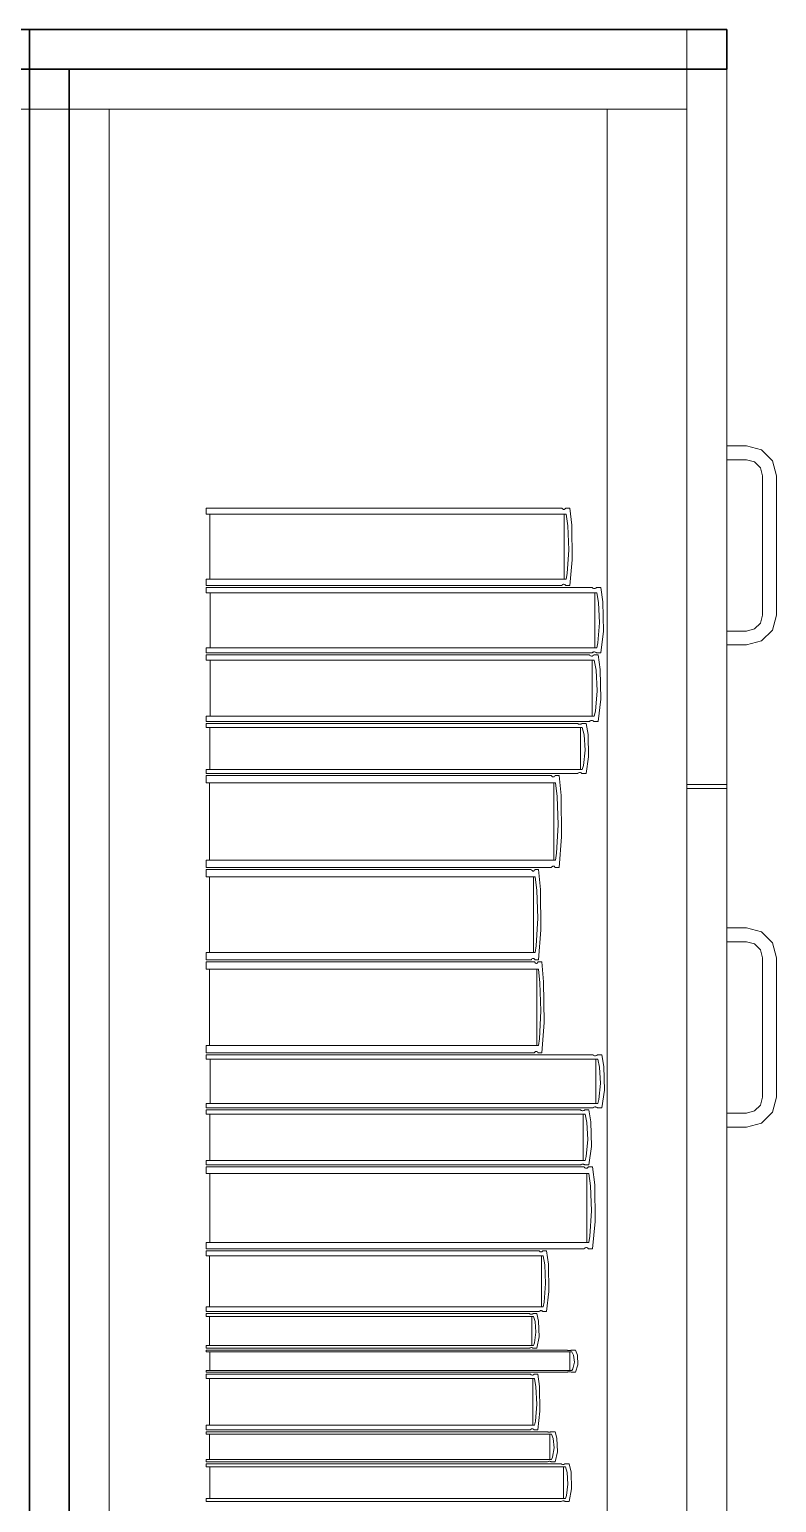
# Model space of a CAD drawing. Header units: inches. Extents: x -19 to 5698, y -728 to 92.
# Drawn here: x 289.07 to 289.445, y 15.068 to 15.807 of the extents above; entities that cross this region are included whole.
import ezdxf

# ---------------------------------------------------------------- set-up
doc = ezdxf.new("R2010")
doc.units = ezdxf.units.IN
doc.header["$MEASUREMENT"] = 0
doc.set_wipeout_variables(frame=1)
doc.linetypes.add('Wipeout_Contour', pattern=[1, 0, -1])
doc.layers.add('Interior - Mobiliario', color=7, linetype='Continuous')

msp = doc.modelspace()

# ---------------------------------------------------------------- linework, layer by layer
at = {"layer": 'Interior - Mobiliario', "color": 175, "linetype": 'Continuous', "lineweight": 30}
for p, q in [((288.72002, 15.80729), (289.07002, 15.80729)), ((289.07002, 15.78729), (289.07002, 15.80729)), ((288.72002, 15.78729), (289.07002, 15.78729)), ((289.05002, 15.78729), (289.07002, 15.78729)), ((289.07002, 14.32729), (289.07002, 15.78729))]:
    msp.add_line(p, q, dxfattribs=at)
at = {"layer": 'Interior - Mobiliario', "color": 175, "linetype": 'Continuous', "lineweight": 13}
for p, q in [((289.07002, 15.80729), (288.72002, 15.80729)), ((288.72002, 15.80729), (289.07002, 15.80729)), ((289.07002, 15.80729), (288.74002, 15.80729)), ((289.07002, 15.78729), (289.07002, 15.80729)), ((289.07002, 15.76729), (289.07002, 15.80729)), ((289.07002, 15.80729), (289.07002, 14.30729)), ((288.72002, 15.78729), (289.07002, 15.78729)), ((289.07002, 15.78729), (288.72002, 15.78729)), ((289.07002, 15.78729), (289.05002, 15.78729)), ((289.07002, 14.32729), (289.07002, 15.78729)), ((289.07002, 14.32729), (289.07002, 15.78729)), ((289.09002, 15.78729), (289.40002, 15.78729)), ((289.09002, 14.32729), (289.09002, 15.78729)), ((289.40002, 15.78729), (289.40002, 14.32729)), ((289.07002, 15.76729), (289.03002, 15.76729)), ((289.07002, 14.34729), (289.07002, 15.76729)), ((289.11002, 15.76729), (289.36002, 15.76729)), ((289.11002, 15.76729), (289.11002, 14.34729)), ((289.36002, 15.76729), (289.40002, 15.76729)), ((289.36002, 14.34729), (289.36002, 15.76729)), ((289.40002, 15.76729), (289.40002, 14.34729)), ((289.43002, 15.59829), (289.42002, 15.59829)), ((289.42002, 15.59829), (289.42002, 15.59129)), ((289.43752, 15.59628), (289.43002, 15.59829)), ((289.44301, 15.59079), (289.43752, 15.59628)), ((289.42002, 15.59129), (289.43002, 15.59129)), ((289.43002, 15.59129), (289.43402, 15.59022)), ((289.43402, 15.59022), (289.43695, 15.58729)), ((289.44502, 15.58329), (289.44301, 15.59079)), ((289.43695, 15.58729), (289.43802, 15.58329)), ((289.43802, 15.58329), (289.43802, 15.51329)), ((289.44502, 15.51329), (289.44502, 15.58329)), ((289.15867, 15.56391), (289.15867, 15.56702)), ((289.15867, 15.56702), (289.3372, 15.56702)), ((289.3372, 15.56702), (289.33735, 15.56681)), ((289.33735, 15.56681), (289.33758, 15.56659)), ((289.33758, 15.56659), (289.33784, 15.56644)), ((289.33864, 15.56647), (289.33889, 15.56663)), ((289.33889, 15.56663), (289.33912, 15.56687)), ((289.33912, 15.56687), (289.33922, 15.56702)), ((289.33922, 15.56702), (289.3412, 15.56702)), ((289.3412, 15.56702), (289.3422, 15.5585)), ((289.33938, 15.56391), (289.15867, 15.56391)), ((289.1605, 15.53126), (289.1605, 15.56391)), ((289.33784, 15.56644), (289.3381, 15.56637)), ((289.3381, 15.56637), (289.33837, 15.56638)), ((289.33837, 15.56638), (289.33864, 15.56647)), ((289.33847, 15.56391), (289.33847, 15.53126)), ((289.34022, 15.55809), (289.33938, 15.56391)), ((289.34068, 15.54612), (289.34022, 15.55809)), ((289.3422, 15.5585), (289.34243, 15.54111)), ((289.33992, 15.53421), (289.34068, 15.54612)), ((289.34243, 15.54111), (289.3412, 15.52815)), ((289.15867, 15.52815), (289.15867, 15.53126)), ((289.15867, 15.53126), (289.33938, 15.53126)), ((289.33938, 15.53126), (289.33992, 15.53421)), ((289.3372, 15.52815), (289.15867, 15.52815)), ((289.15867, 15.52452), (289.15867, 15.52715)), ((289.15867, 15.52715), (289.35244, 15.52715)), ((289.3548, 15.52452), (289.15867, 15.52452)), ((289.16066, 15.49691), (289.16066, 15.52452)), ((289.3373, 15.5283), (289.3372, 15.52815)), ((289.33753, 15.52854), (289.3373, 15.5283)), ((289.33778, 15.5287), (289.33753, 15.52854)), ((289.33805, 15.52879), (289.33778, 15.5287)), ((289.33831, 15.5288), (289.33805, 15.52879)), ((289.33858, 15.52873), (289.33831, 15.5288)), ((289.33883, 15.52858), (289.33858, 15.52873)), ((289.33907, 15.52836), (289.33883, 15.52858)), ((289.33922, 15.52815), (289.33907, 15.52836)), ((289.3412, 15.52815), (289.33922, 15.52815)), ((289.35244, 15.52715), (289.3526, 15.52697)), ((289.3526, 15.52697), (289.35286, 15.52678)), ((289.35286, 15.52678), (289.35313, 15.52666)), ((289.35313, 15.52666), (289.35342, 15.5266)), ((289.35342, 15.5266), (289.35371, 15.52661)), ((289.35371, 15.52661), (289.354, 15.52668)), ((289.35381, 15.52452), (289.35381, 15.49691)), ((289.354, 15.52668), (289.35427, 15.52682)), ((289.35427, 15.52682), (289.35452, 15.52702)), ((289.35452, 15.52702), (289.35463, 15.52715)), ((289.35463, 15.52715), (289.35679, 15.52715)), ((289.35571, 15.5196), (289.3548, 15.52452)), ((289.35679, 15.52715), (289.35787, 15.51994)), ((289.35622, 15.50948), (289.35571, 15.5196)), ((289.35787, 15.51994), (289.35812, 15.50524)), ((289.35539, 15.4994), (289.35622, 15.50948)), ((289.43695, 15.50929), (289.43402, 15.50637)), ((289.43802, 15.51329), (289.43695, 15.50929)), ((289.44301, 15.50579), (289.44502, 15.51329)), ((289.35812, 15.50524), (289.35679, 15.49428)), ((289.43002, 15.50529), (289.42002, 15.50529)), ((289.42002, 15.50529), (289.42002, 15.49829)), ((289.43402, 15.50637), (289.43002, 15.50529)), ((289.43002, 15.49829), (289.43752, 15.5003)), ((289.43752, 15.5003), (289.44301, 15.50579)), ((289.15867, 15.49428), (289.15867, 15.49691)), ((289.15867, 15.49691), (289.3548, 15.49691)), ((289.35244, 15.49428), (289.15867, 15.49428)), ((289.15867, 15.49061), (289.15867, 15.49328)), ((289.15867, 15.49328), (289.35116, 15.49328)), ((289.35116, 15.49328), (289.35132, 15.4931)), ((289.35132, 15.4931), (289.35157, 15.49291)), ((289.35157, 15.49291), (289.35185, 15.49278)), ((289.35185, 15.49278), (289.35213, 15.49272)), ((289.35213, 15.49272), (289.35242, 15.49273)), ((289.35242, 15.49273), (289.35271, 15.49281)), ((289.35255, 15.49441), (289.35244, 15.49428)), ((289.3528, 15.49461), (289.35255, 15.49441)), ((289.35271, 15.49281), (289.35298, 15.49295)), ((289.35307, 15.49475), (289.3528, 15.49461)), ((289.35298, 15.49295), (289.35323, 15.49315)), ((289.35336, 15.49482), (289.35307, 15.49475)), ((289.35323, 15.49315), (289.35334, 15.49328)), ((289.35334, 15.49328), (289.35548, 15.49328)), ((289.35365, 15.49483), (289.35336, 15.49482)), ((289.35394, 15.49477), (289.35365, 15.49483)), ((289.35421, 15.49464), (289.35394, 15.49477)), ((289.35447, 15.49446), (289.35421, 15.49464)), ((289.35463, 15.49428), (289.35447, 15.49446)), ((289.35679, 15.49428), (289.35463, 15.49428)), ((289.3548, 15.49691), (289.35539, 15.4994)), ((289.35548, 15.49328), (289.35655, 15.48596)), ((289.42002, 15.49829), (289.43002, 15.49829)), ((289.35351, 15.49061), (289.15867, 15.49061)), ((289.16064, 15.46256), (289.16064, 15.49061)), ((289.35252, 15.49061), (289.35252, 15.46256)), ((289.35441, 15.48561), (289.35351, 15.49061)), ((289.35491, 15.47533), (289.35441, 15.48561)), ((289.35655, 15.48596), (289.3568, 15.47102)), ((289.35409, 15.46509), (289.35491, 15.47533)), ((289.3568, 15.47102), (289.35548, 15.45988)), ((289.35351, 15.46256), (289.35409, 15.46509)), ((289.15867, 15.45988), (289.15867, 15.46256)), ((289.15867, 15.46256), (289.35351, 15.46256)), ((289.35116, 15.45988), (289.15867, 15.45988)), ((289.15867, 15.45688), (289.15867, 15.45888)), ((289.15867, 15.45888), (289.34525, 15.45888)), ((289.34752, 15.45688), (289.15867, 15.45688)), ((289.16058, 15.43583), (289.16058, 15.45688)), ((289.34525, 15.45888), (289.3454, 15.45875)), ((289.3454, 15.45875), (289.34565, 15.45861)), ((289.34565, 15.45861), (289.34591, 15.45851)), ((289.34591, 15.45851), (289.34619, 15.45847)), ((289.34619, 15.45847), (289.34647, 15.45847)), ((289.34647, 15.45847), (289.34675, 15.45853)), ((289.34657, 15.45688), (289.34657, 15.43583)), ((289.34675, 15.45853), (289.34701, 15.45863)), ((289.34701, 15.45863), (289.34725, 15.45879)), ((289.34725, 15.45879), (289.34736, 15.45888)), ((289.34736, 15.45888), (289.34943, 15.45888)), ((289.3484, 15.45313), (289.34752, 15.45688)), ((289.34943, 15.45888), (289.35048, 15.45339)), ((289.35127, 15.46001), (289.35116, 15.45988)), ((289.35151, 15.46022), (289.35127, 15.46001)), ((289.35178, 15.46036), (289.35151, 15.46022)), ((289.35207, 15.46043), (289.35178, 15.46036)), ((289.35236, 15.46044), (289.35207, 15.46043)), ((289.35265, 15.46038), (289.35236, 15.46044)), ((289.35292, 15.46025), (289.35265, 15.46038)), ((289.35317, 15.46006), (289.35292, 15.46025)), ((289.35334, 15.45988), (289.35317, 15.46006)), ((289.35548, 15.45988), (289.35334, 15.45988)), ((289.34889, 15.44541), (289.3484, 15.45313)), ((289.35048, 15.45339), (289.35071, 15.44218)), ((289.34809, 15.43773), (289.34889, 15.44541)), ((289.35071, 15.44218), (289.34943, 15.43383)), ((289.15867, 15.43383), (289.15867, 15.43583)), ((289.15867, 15.43583), (289.34752, 15.43583)), ((289.34525, 15.43383), (289.15867, 15.43383)), ((289.34535, 15.43392), (289.34525, 15.43383)), ((289.34559, 15.43407), (289.34535, 15.43392)), ((289.34585, 15.43418), (289.34559, 15.43407)), ((289.34613, 15.43424), (289.34585, 15.43418)), ((289.34641, 15.43424), (289.34613, 15.43424)), ((289.34669, 15.4342), (289.34641, 15.43424)), ((289.34696, 15.4341), (289.34669, 15.4342)), ((289.3472, 15.43396), (289.34696, 15.4341)), ((289.34736, 15.43383), (289.3472, 15.43396)), ((289.34943, 15.43383), (289.34736, 15.43383)), ((289.34752, 15.43583), (289.34809, 15.43773)), ((289.15867, 15.42912), (289.15867, 15.43283)), ((289.15867, 15.43283), (289.33198, 15.43283)), ((289.3341, 15.42912), (289.15867, 15.42912)), ((289.16045, 15.39022), (289.16045, 15.42912)), ((289.33198, 15.43283), (289.33212, 15.43258)), ((289.33212, 15.43258), (289.33235, 15.43231)), ((289.33235, 15.43231), (289.3326, 15.43214)), ((289.3326, 15.43214), (289.33286, 15.43205)), ((289.33286, 15.43205), (289.33312, 15.43206)), ((289.33312, 15.43206), (289.33338, 15.43217)), ((289.33321, 15.42912), (289.33321, 15.39022)), ((289.33338, 15.43217), (289.33362, 15.43236)), ((289.33362, 15.43236), (289.33384, 15.43265)), ((289.33384, 15.43265), (289.33394, 15.43283)), ((289.33394, 15.43283), (289.33587, 15.43283)), ((289.33491, 15.42219), (289.3341, 15.42912)), ((289.33587, 15.43283), (289.33684, 15.42267)), ((289.42002, 15.42829), (289.40002, 15.42829)), ((289.40002, 15.06729), (289.40002, 15.42629)), ((289.42002, 15.42629), (289.40002, 15.42629)), ((289.42002, 15.06729), (289.42002, 15.42629)), ((289.33536, 15.40793), (289.33491, 15.42219)), ((289.33684, 15.42267), (289.33706, 15.40196)), ((289.33462, 15.39373), (289.33536, 15.40793)), ((289.33706, 15.40196), (289.33587, 15.38652)), ((289.15867, 15.38652), (289.15867, 15.39022)), ((289.15867, 15.39022), (289.3341, 15.39022)), ((289.3341, 15.39022), (289.33462, 15.39373)), ((289.33198, 15.38652), (289.15867, 15.38652)), ((289.15867, 15.38189), (289.15867, 15.38552)), ((289.15867, 15.38552), (289.32193, 15.38552)), ((289.32393, 15.38189), (289.15867, 15.38189)), ((289.16034, 15.34386), (289.16034, 15.38189)), ((289.32193, 15.38552), (289.32207, 15.38527)), ((289.32207, 15.38527), (289.32228, 15.38501)), ((289.32228, 15.38501), (289.32252, 15.38484)), ((289.32252, 15.38484), (289.32276, 15.38476)), ((289.32276, 15.38476), (289.32301, 15.38477)), ((289.32301, 15.38477), (289.32325, 15.38487)), ((289.32309, 15.38189), (289.32309, 15.34386)), ((289.32325, 15.38487), (289.32348, 15.38507)), ((289.32348, 15.38507), (289.32369, 15.38534)), ((289.32369, 15.38534), (289.32378, 15.38552)), ((289.32378, 15.38552), (289.3256, 15.38552)), ((289.32469, 15.37511), (289.32393, 15.38189)), ((289.3256, 15.38552), (289.32651, 15.37558)), ((289.33208, 15.3867), (289.33198, 15.38652)), ((289.3323, 15.38698), (289.33208, 15.3867)), ((289.33254, 15.38717), (289.3323, 15.38698)), ((289.3328, 15.38728), (289.33254, 15.38717)), ((289.33306, 15.38729), (289.3328, 15.38728)), ((289.33332, 15.38721), (289.33306, 15.38729)), ((289.33357, 15.38703), (289.33332, 15.38721)), ((289.3338, 15.38676), (289.33357, 15.38703)), ((289.33394, 15.38652), (289.3338, 15.38676)), ((289.33587, 15.38652), (289.33394, 15.38652)), ((289.32512, 15.36117), (289.32469, 15.37511)), ((289.32651, 15.37558), (289.32672, 15.35533)), ((289.32442, 15.34729), (289.32512, 15.36117)), ((289.32672, 15.35533), (289.3256, 15.34023)), ((289.42002, 15.35629), (289.43002, 15.35629)), ((289.42002, 15.34929), (289.42002, 15.35629)), ((289.43002, 15.35629), (289.43752, 15.35428)), ((289.43752, 15.35428), (289.44301, 15.34879)), ((289.32393, 15.34386), (289.32442, 15.34729)), ((289.43002, 15.34929), (289.42002, 15.34929)), ((289.43402, 15.34822), (289.43002, 15.34929)), ((289.43695, 15.34529), (289.43402, 15.34822)), ((289.43802, 15.34129), (289.43695, 15.34529)), ((289.44301, 15.34879), (289.44502, 15.34129)), ((289.15867, 15.34023), (289.15867, 15.34386)), ((289.15867, 15.34386), (289.32393, 15.34386)), ((289.32193, 15.34023), (289.15867, 15.34023)), ((289.15867, 15.33557), (289.15867, 15.33923)), ((289.15867, 15.33923), (289.32347, 15.33923)), ((289.32203, 15.34041), (289.32193, 15.34023)), ((289.32224, 15.34068), (289.32203, 15.34041)), ((289.32247, 15.34088), (289.32224, 15.34068)), ((289.32271, 15.34098), (289.32247, 15.34088)), ((289.32295, 15.34099), (289.32271, 15.34098)), ((289.3232, 15.34091), (289.32295, 15.34099)), ((289.32343, 15.34073), (289.3232, 15.34091)), ((289.32364, 15.34047), (289.32343, 15.34073)), ((289.32347, 15.33923), (289.32361, 15.33899)), ((289.32361, 15.33899), (289.32382, 15.33873)), ((289.32378, 15.34023), (289.32364, 15.34047)), ((289.3256, 15.34023), (289.32378, 15.34023)), ((289.32382, 15.33873), (289.32406, 15.33855)), ((289.32406, 15.33855), (289.3243, 15.33847)), ((289.3243, 15.33847), (289.32455, 15.33848)), ((289.32455, 15.33848), (289.32479, 15.33858)), ((289.32479, 15.33858), (289.32503, 15.33878)), ((289.32503, 15.33878), (289.32524, 15.33905)), ((289.32524, 15.33905), (289.32533, 15.33923)), ((289.32533, 15.33923), (289.32716, 15.33923)), ((289.32716, 15.33923), (289.32809, 15.3292)), ((289.43802, 15.27129), (289.43802, 15.34129)), ((289.44502, 15.34129), (289.44502, 15.27129)), ((289.32548, 15.33557), (289.15867, 15.33557)), ((289.16036, 15.29716), (289.16036, 15.33557)), ((289.32464, 15.33557), (289.32464, 15.29716)), ((289.32625, 15.32873), (289.32548, 15.33557)), ((289.32668, 15.31465), (289.32625, 15.32873)), ((289.32809, 15.3292), (289.3283, 15.30875)), ((289.32598, 15.30063), (289.32668, 15.31465)), ((289.3283, 15.30875), (289.32716, 15.2935)), ((289.32548, 15.29716), (289.32598, 15.30063)), ((289.15867, 15.2935), (289.15867, 15.29716)), ((289.15867, 15.29716), (289.32548, 15.29716)), ((289.32347, 15.2935), (289.15867, 15.2935)), ((289.32356, 15.29368), (289.32347, 15.2935)), ((289.32377, 15.29396), (289.32356, 15.29368)), ((289.324, 15.29415), (289.32377, 15.29396)), ((289.32425, 15.29426), (289.324, 15.29415)), ((289.3245, 15.29427), (289.32425, 15.29426)), ((289.32474, 15.29419), (289.3245, 15.29427)), ((289.32498, 15.29401), (289.32474, 15.29419)), ((289.32519, 15.29375), (289.32498, 15.29401)), ((289.32533, 15.2935), (289.32519, 15.29375)), ((289.32716, 15.2935), (289.32533, 15.2935)), ((289.15867, 15.29038), (289.15867, 15.2925)), ((289.15867, 15.2925), (289.35289, 15.2925)), ((289.35526, 15.29038), (289.15867, 15.29038)), ((289.16066, 15.26806), (289.16066, 15.29038)), ((289.35289, 15.2925), (289.35305, 15.29236)), ((289.35305, 15.29236), (289.35331, 15.29221)), ((289.35331, 15.29221), (289.35359, 15.29211)), ((289.35359, 15.29211), (289.35388, 15.29206)), ((289.35388, 15.29206), (289.35417, 15.29207)), ((289.35417, 15.29207), (289.35446, 15.29213)), ((289.35427, 15.29038), (289.35427, 15.26806)), ((289.35446, 15.29213), (289.35473, 15.29224)), ((289.35473, 15.29224), (289.35498, 15.2924)), ((289.35498, 15.2924), (289.35509, 15.2925)), ((289.35509, 15.2925), (289.35725, 15.2925)), ((289.35618, 15.2864), (289.35526, 15.29038)), ((289.35668, 15.27822), (289.35618, 15.2864)), ((289.35725, 15.2925), (289.35834, 15.28668)), ((289.35834, 15.28668), (289.35858, 15.2748)), ((289.35585, 15.27008), (289.35668, 15.27822)), ((289.35858, 15.2748), (289.35725, 15.26593)), ((289.43695, 15.26729), (289.43802, 15.27129)), ((289.44502, 15.27129), (289.44301, 15.26379)), ((289.15867, 15.26593), (289.15867, 15.26806)), ((289.15867, 15.26806), (289.35526, 15.26806)), ((289.35289, 15.26593), (289.15867, 15.26593)), ((289.15867, 15.26272), (289.15867, 15.26493)), ((289.15867, 15.26493), (289.34661, 15.26493)), ((289.34661, 15.26493), (289.34677, 15.26479)), ((289.34677, 15.26479), (289.34702, 15.26463)), ((289.34702, 15.26463), (289.34729, 15.26452)), ((289.34729, 15.26452), (289.34757, 15.26447)), ((289.34757, 15.26447), (289.34785, 15.26448)), ((289.34785, 15.26448), (289.34813, 15.26454)), ((289.34813, 15.26454), (289.34839, 15.26466)), ((289.34839, 15.26466), (289.34864, 15.26483)), ((289.34864, 15.26483), (289.34874, 15.26493)), ((289.34874, 15.26493), (289.35083, 15.26493)), ((289.35083, 15.26493), (289.35188, 15.25887)), ((289.353, 15.26604), (289.35289, 15.26593)), ((289.35325, 15.2662), (289.353, 15.26604)), ((289.35352, 15.26631), (289.35325, 15.2662)), ((289.35381, 15.26637), (289.35352, 15.26631)), ((289.3541, 15.26638), (289.35381, 15.26637)), ((289.35439, 15.26633), (289.3541, 15.26638)), ((289.35467, 15.26623), (289.35439, 15.26633)), ((289.35493, 15.26608), (289.35467, 15.26623)), ((289.35509, 15.26593), (289.35493, 15.26608)), ((289.35725, 15.26593), (289.35509, 15.26593)), ((289.35526, 15.26806), (289.35585, 15.27008)), ((289.42002, 15.26329), (289.43002, 15.26329)), ((289.42002, 15.25629), (289.42002, 15.26329)), ((289.43002, 15.26329), (289.43402, 15.26437)), ((289.43402, 15.26437), (289.43695, 15.26729)), ((289.44301, 15.26379), (289.43752, 15.2583)), ((289.34891, 15.26272), (289.15867, 15.26272)), ((289.1606, 15.23948), (289.1606, 15.26272)), ((289.34795, 15.26272), (289.34795, 15.23948)), ((289.34979, 15.25858), (289.34891, 15.26272)), ((289.35028, 15.25006), (289.34979, 15.25858)), ((289.35188, 15.25887), (289.35212, 15.24649)), ((289.43002, 15.25629), (289.42002, 15.25629)), ((289.43752, 15.2583), (289.43002, 15.25629)), ((289.34948, 15.24158), (289.35028, 15.25006)), ((289.34891, 15.23948), (289.34948, 15.24158)), ((289.35212, 15.24649), (289.35083, 15.23727)), ((289.15867, 15.23727), (289.15867, 15.23948)), ((289.15867, 15.23948), (289.34891, 15.23948)), ((289.34661, 15.23727), (289.15867, 15.23727)), ((289.15867, 15.23297), (289.15867, 15.23627)), ((289.15867, 15.23627), (289.34842, 15.23627)), ((289.34672, 15.23737), (289.34661, 15.23727)), ((289.34696, 15.23754), (289.34672, 15.23737)), ((289.34723, 15.23766), (289.34696, 15.23754)), ((289.34751, 15.23772), (289.34723, 15.23766)), ((289.34779, 15.23773), (289.34751, 15.23772)), ((289.34807, 15.23768), (289.34779, 15.23773)), ((289.34834, 15.23757), (289.34807, 15.23768)), ((289.34858, 15.23741), (289.34834, 15.23757)), ((289.34842, 15.23627), (289.34857, 15.23605)), ((289.34857, 15.23605), (289.34883, 15.23581)), ((289.34874, 15.23727), (289.34858, 15.23741)), ((289.35083, 15.23727), (289.34874, 15.23727)), ((289.34883, 15.23581), (289.3491, 15.23565)), ((289.3491, 15.23565), (289.34938, 15.23558)), ((289.34938, 15.23558), (289.34966, 15.23559)), ((289.34966, 15.23559), (289.34994, 15.23568)), ((289.34994, 15.23568), (289.35021, 15.23586)), ((289.35021, 15.23586), (289.35046, 15.23611)), ((289.35046, 15.23611), (289.35056, 15.23627)), ((289.35056, 15.23627), (289.35267, 15.23627)), ((289.35267, 15.23627), (289.35373, 15.22724)), ((289.35073, 15.23297), (289.15867, 15.23297)), ((289.16061, 15.19842), (289.16061, 15.23297)), ((289.34976, 15.23297), (289.34976, 15.19842)), ((289.35162, 15.22681), (289.35073, 15.23297)), ((289.35212, 15.21415), (289.35162, 15.22681)), ((289.35373, 15.22724), (289.35398, 15.20885)), ((289.35131, 15.20154), (289.35212, 15.21415)), ((289.35398, 15.20885), (289.35267, 15.19513)), ((289.15867, 15.19513), (289.15867, 15.19842)), ((289.15867, 15.19842), (289.35073, 15.19842)), ((289.35073, 15.19842), (289.35131, 15.20154)), ((289.34842, 15.19513), (289.15867, 15.19513)), ((289.15867, 15.19169), (289.15867, 15.19413)), ((289.15867, 15.19413), (289.32582, 15.19413)), ((289.32786, 15.19169), (289.15867, 15.19169)), ((289.16038, 15.16606), (289.16038, 15.19169)), ((289.32582, 15.19413), (289.32596, 15.19397)), ((289.32596, 15.19397), (289.32618, 15.19379)), ((289.32618, 15.19379), (289.32641, 15.19368)), ((289.32641, 15.19368), (289.32666, 15.19362)), ((289.32666, 15.19362), (289.32691, 15.19363)), ((289.32691, 15.19363), (289.32716, 15.1937)), ((289.327, 15.19169), (289.327, 15.16606)), ((289.32716, 15.1937), (289.3274, 15.19383)), ((289.3274, 15.19383), (289.32761, 15.19401)), ((289.32761, 15.19401), (289.32771, 15.19413)), ((289.32771, 15.19413), (289.32957, 15.19413)), ((289.32864, 15.18712), (289.32786, 15.19169)), ((289.32957, 15.19413), (289.3305, 15.18744)), ((289.34852, 15.19529), (289.34842, 15.19513)), ((289.34877, 15.19554), (289.34852, 15.19529)), ((289.34903, 15.19571), (289.34877, 15.19554)), ((289.34931, 15.19581), (289.34903, 15.19571)), ((289.3496, 15.19582), (289.34931, 15.19581)), ((289.34988, 15.19574), (289.3496, 15.19582)), ((289.35015, 15.19559), (289.34988, 15.19574)), ((289.3504, 15.19535), (289.35015, 15.19559)), ((289.35056, 15.19513), (289.3504, 15.19535)), ((289.35267, 15.19513), (289.35056, 15.19513)), ((289.32908, 15.17773), (289.32864, 15.18712)), ((289.3305, 15.18744), (289.33071, 15.1738)), ((289.32836, 15.16838), (289.32908, 15.17773)), ((289.32786, 15.16606), (289.32836, 15.16838)), ((289.33071, 15.1738), (289.32957, 15.16362)), ((289.15867, 15.16362), (289.15867, 15.16606)), ((289.15867, 15.16606), (289.32786, 15.16606)), ((289.32582, 15.16362), (289.15867, 15.16362)), ((289.15867, 15.16123), (289.15867, 15.16262)), ((289.15867, 15.16262), (289.32105, 15.16262)), ((289.32303, 15.16123), (289.15867, 15.16123)), ((289.16033, 15.14665), (289.16033, 15.16123)), ((289.32105, 15.16262), (289.32119, 15.16253)), ((289.32119, 15.16253), (289.3214, 15.16243)), ((289.3214, 15.16243), (289.32163, 15.16236)), ((289.32163, 15.16236), (289.32187, 15.16233)), ((289.32187, 15.16233), (289.32212, 15.16234)), ((289.32212, 15.16234), (289.32236, 15.16238)), ((289.3222, 15.16123), (289.3222, 15.14665)), ((289.32236, 15.16238), (289.32259, 15.16245)), ((289.32259, 15.16245), (289.3228, 15.16255)), ((289.3228, 15.16255), (289.32289, 15.16262)), ((289.32289, 15.16262), (289.32469, 15.16262)), ((289.32379, 15.15863), (289.32303, 15.16123)), ((289.32469, 15.16262), (289.3256, 15.15881)), ((289.32591, 15.16374), (289.32582, 15.16362)), ((289.32613, 15.16393), (289.32591, 15.16374)), ((289.32636, 15.16406), (289.32613, 15.16393)), ((289.32661, 15.16412), (289.32636, 15.16406)), ((289.32686, 15.16413), (289.32661, 15.16412)), ((289.32711, 15.16408), (289.32686, 15.16413)), ((289.32735, 15.16396), (289.32711, 15.16408)), ((289.32757, 15.16379), (289.32735, 15.16396)), ((289.32771, 15.16362), (289.32757, 15.16379)), ((289.32957, 15.16362), (289.32771, 15.16362)), ((289.32352, 15.14797), (289.32422, 15.15329)), ((289.32422, 15.15329), (289.32379, 15.15863)), ((289.3256, 15.15881), (289.32581, 15.15105)), ((289.15867, 15.14526), (289.15867, 15.14665)), ((289.15867, 15.14665), (289.32303, 15.14665)), ((289.32105, 15.14526), (289.15867, 15.14526)), ((289.32114, 15.14533), (289.32105, 15.14526)), ((289.32135, 15.14543), (289.32114, 15.14533)), ((289.32158, 15.14551), (289.32135, 15.14543)), ((289.32182, 15.14555), (289.32158, 15.14551)), ((289.32206, 15.14555), (289.32182, 15.14555)), ((289.3223, 15.14552), (289.32206, 15.14555)), ((289.32254, 15.14545), (289.3223, 15.14552)), ((289.32275, 15.14535), (289.32254, 15.14545)), ((289.32289, 15.14526), (289.32275, 15.14535)), ((289.32469, 15.14526), (289.32289, 15.14526)), ((289.32303, 15.14665), (289.32352, 15.14797)), ((289.32581, 15.15105), (289.32469, 15.14526)), ((289.15867, 15.14338), (289.15867, 15.14426)), ((289.15867, 15.14426), (289.34001, 15.14426)), ((289.34222, 15.14338), (289.15867, 15.14338)), ((289.16053, 15.13413), (289.16053, 15.14338)), ((289.34001, 15.14426), (289.34016, 15.1442)), ((289.34016, 15.1442), (289.3404, 15.14414)), ((289.3404, 15.14414), (289.34066, 15.1441)), ((289.34066, 15.1441), (289.34093, 15.14408)), ((289.34093, 15.14408), (289.3412, 15.14408)), ((289.3412, 15.14408), (289.34147, 15.1441)), ((289.34129, 15.14338), (289.34129, 15.13413)), ((289.34147, 15.1441), (289.34172, 15.14415)), ((289.34172, 15.14415), (289.34196, 15.14422)), ((289.34196, 15.14422), (289.34206, 15.14426)), ((289.34206, 15.14426), (289.34408, 15.14426)), ((289.34307, 15.14173), (289.34222, 15.14338)), ((289.34277, 15.13496), (289.34355, 15.13834)), ((289.34355, 15.13834), (289.34307, 15.14173)), ((289.34408, 15.14426), (289.34509, 15.14185)), ((289.34509, 15.14185), (289.34532, 15.13692)), ((289.15867, 15.13325), (289.15867, 15.13413)), ((289.15867, 15.13413), (289.34222, 15.13413)), ((289.34001, 15.13325), (289.15867, 15.13325)), ((289.15867, 15.13002), (289.15867, 15.13225)), ((289.15867, 15.13225), (289.3215, 15.13225)), ((289.3215, 15.13225), (289.32164, 15.1321)), ((289.32164, 15.1321), (289.32185, 15.13194)), ((289.32185, 15.13194), (289.32208, 15.13183)), ((289.32208, 15.13183), (289.32233, 15.13178)), ((289.32233, 15.13178), (289.32257, 15.13179)), ((289.32257, 15.13179), (289.32281, 15.13185)), ((289.32281, 15.13185), (289.32304, 15.13197)), ((289.32304, 15.13197), (289.32325, 15.13214)), ((289.32325, 15.13214), (289.32334, 15.13225)), ((289.32334, 15.13225), (289.32515, 15.13225)), ((289.32515, 15.13225), (289.32607, 15.12613)), ((289.34011, 15.13329), (289.34001, 15.13325)), ((289.34034, 15.13336), (289.34011, 15.13329)), ((289.3406, 15.1334), (289.34034, 15.13336)), ((289.34087, 15.13343), (289.3406, 15.1334)), ((289.34114, 15.13343), (289.34087, 15.13343)), ((289.34141, 15.13341), (289.34114, 15.13343)), ((289.34167, 15.13337), (289.34141, 15.13341)), ((289.34191, 15.13331), (289.34167, 15.13337)), ((289.34206, 15.13325), (289.34191, 15.13331)), ((289.34408, 15.13325), (289.34206, 15.13325)), ((289.34222, 15.13413), (289.34277, 15.13496)), ((289.34532, 15.13692), (289.34408, 15.13325)), ((289.32349, 15.13002), (289.15867, 15.13002)), ((289.16034, 15.1066), (289.16034, 15.13002)), ((289.32266, 15.13002), (289.32266, 15.1066)), ((289.32425, 15.12584), (289.32349, 15.13002)), ((289.32468, 15.11726), (289.32425, 15.12584)), ((289.32607, 15.12613), (289.32627, 15.11367)), ((289.32398, 15.10871), (289.32468, 15.11726)), ((289.32349, 15.1066), (289.32398, 15.10871)), ((289.32627, 15.11367), (289.32515, 15.10437)), ((289.15867, 15.10437), (289.15867, 15.1066)), ((289.15867, 15.1066), (289.32349, 15.1066)), ((289.3215, 15.10437), (289.15867, 15.10437)), ((289.15867, 15.10216), (289.15867, 15.10337)), ((289.15867, 15.10337), (289.32999, 15.10337)), ((289.33209, 15.10216), (289.15867, 15.10216)), ((289.16043, 15.08945), (289.16043, 15.10216)), ((289.32159, 15.10448), (289.3215, 15.10437)), ((289.3218, 15.10465), (289.32159, 15.10448)), ((289.32203, 15.10476), (289.3218, 15.10465)), ((289.32227, 15.10483), (289.32203, 15.10476)), ((289.32252, 15.10483), (289.32227, 15.10483)), ((289.32276, 15.10478), (289.32252, 15.10483)), ((289.32299, 15.10468), (289.32276, 15.10478)), ((289.32321, 15.10452), (289.32299, 15.10468)), ((289.32334, 15.10437), (289.32321, 15.10452)), ((289.32515, 15.10437), (289.32334, 15.10437)), ((289.32999, 15.10337), (289.33014, 15.10329)), ((289.33014, 15.10329), (289.33036, 15.1032)), ((289.33036, 15.1032), (289.33061, 15.10314)), ((289.33061, 15.10314), (289.33086, 15.10311)), ((289.33086, 15.10311), (289.33112, 15.10312)), ((289.33112, 15.10312), (289.33137, 15.10315)), ((289.33121, 15.10216), (289.33121, 15.08945)), ((289.33137, 15.10315), (289.33162, 15.10322)), ((289.33162, 15.10322), (289.33184, 15.10331)), ((289.33184, 15.10331), (289.33193, 15.10337)), ((289.33193, 15.10337), (289.33384, 15.10337)), ((289.33289, 15.09989), (289.33209, 15.10216)), ((289.33384, 15.10337), (289.3348, 15.10005)), ((289.33261, 15.0906), (289.33334, 15.09524)), ((289.33334, 15.09524), (289.33289, 15.09989)), ((289.33501, 15.09329), (289.33384, 15.08824)), ((289.3348, 15.10005), (289.33501, 15.09329)), ((289.15867, 15.08824), (289.15867, 15.08945)), ((289.15867, 15.08945), (289.33209, 15.08945)), ((289.32999, 15.08824), (289.15867, 15.08824)), ((289.15867, 15.08572), (289.15867, 15.08724)), ((289.15867, 15.08724), (289.33686, 15.08724)), ((289.33009, 15.0883), (289.32999, 15.08824)), ((289.33031, 15.08839), (289.33009, 15.0883)), ((289.33055, 15.08846), (289.33031, 15.08839)), ((289.33081, 15.08849), (289.33055, 15.08846)), ((289.33106, 15.08849), (289.33081, 15.08849)), ((289.33132, 15.08847), (289.33106, 15.08849)), ((289.33156, 15.08841), (289.33132, 15.08847)), ((289.33179, 15.08832), (289.33156, 15.08841)), ((289.33193, 15.08824), (289.33179, 15.08832)), ((289.33384, 15.08824), (289.33193, 15.08824)), ((289.33209, 15.08945), (289.33261, 15.0906)), ((289.33686, 15.08724), (289.33701, 15.08714)), ((289.33701, 15.08714), (289.33724, 15.08703)), ((289.33724, 15.08703), (289.3375, 15.08696)), ((289.3375, 15.08696), (289.33776, 15.08692)), ((289.33776, 15.08692), (289.33803, 15.08693)), ((289.33803, 15.08693), (289.33829, 15.08697)), ((289.33829, 15.08697), (289.33854, 15.08705)), ((289.33854, 15.08705), (289.33877, 15.08717)), ((289.33877, 15.08717), (289.33888, 15.08724)), ((289.33888, 15.08724), (289.34086, 15.08724)), ((289.34086, 15.08724), (289.34185, 15.08309)), ((289.33903, 15.08572), (289.15867, 15.08572)), ((289.1605, 15.06981), (289.1605, 15.08572)), ((289.33812, 15.08572), (289.33812, 15.06981)), ((289.33987, 15.08289), (289.33903, 15.08572)), ((289.34034, 15.07706), (289.33987, 15.08289)), ((289.34185, 15.08309), (289.34208, 15.07461)), ((289.33903, 15.06981), (289.33957, 15.07125)), ((289.33957, 15.07125), (289.34034, 15.07706)), ((289.34208, 15.07461), (289.34086, 15.06829)), ((289.15867, 15.06829), (289.15867, 15.06981)), ((289.15867, 15.06981), (289.33903, 15.06981)), ((289.33686, 15.06829), (289.15867, 15.06829)), ((289.33696, 15.06837), (289.33686, 15.06829)), ((289.33719, 15.06848), (289.33696, 15.06837)), ((289.33744, 15.06856), (289.33719, 15.06848)), ((289.3377, 15.06861), (289.33744, 15.06856)), ((289.33797, 15.06861), (289.3377, 15.06861)), ((289.33824, 15.06858), (289.33797, 15.06861)), ((289.33849, 15.0685), (289.33824, 15.06858)), ((289.33873, 15.0684), (289.33849, 15.0685)), ((289.33888, 15.06829), (289.33873, 15.0684)), ((289.34086, 15.06829), (289.33888, 15.06829))]:
    msp.add_line(p, q, dxfattribs=at)

# ---------------------------------------------------------------- next in the draw order: wipeouts: each hides what was drawn before it
at = {"color": 254, "linetype": 'Wipeout_Contour', "lineweight": 0, "ltscale": 9695.215838}
msp.add_wipeout([(289.09002, 15.78729), (289.07002, 15.78729), (289.07002, 14.32729), (289.09002, 14.32729)], dxfattribs=at).dxf.layer = 'Interior - Mobiliario'

# ---------------------------------------------------------------- next in the draw order: linework, layer by layer
at = {"layer": 'Interior - Mobiliario', "color": 175, "linetype": 'Continuous', "lineweight": 30}
for p, q in [((289.07002, 14.32729), (289.07002, 15.78729)), ((289.09002, 15.78729), (289.07002, 15.78729)), ((289.09002, 14.32729), (289.09002, 15.78729))]:
    msp.add_line(p, q, dxfattribs=at)
at = {"layer": 'Interior - Mobiliario', "color": 175, "linetype": 'Continuous', "lineweight": 13}
for p, q in [((289.07002, 15.78729), (289.09002, 15.78729)), ((289.07002, 14.32729), (289.07002, 15.78729)), ((289.09002, 15.78729), (289.09002, 14.32729)), ((289.07002, 15.76729), (289.11002, 15.76729)), ((289.07002, 14.34729), (289.07002, 15.76729))]:
    msp.add_line(p, q, dxfattribs=at)

# ---------------------------------------------------------------- next in the draw order: wipeouts: each hides what was drawn before it
at = {"color": 254, "linetype": 'Wipeout_Contour', "lineweight": 0, "ltscale": 9695.894227}
msp.add_wipeout([(289.42002, 15.80729), (289.07002, 15.80729), (289.07002, 15.78729), (289.42002, 15.78729)], dxfattribs=at).dxf.layer = 'Interior - Mobiliario'

# ---------------------------------------------------------------- next in the draw order: linework, layer by layer
at = {"layer": 'Interior - Mobiliario', "color": 175, "linetype": 'Continuous', "lineweight": 30}
for p, q in [((289.07002, 15.78729), (289.07002, 15.80729)), ((289.42002, 15.80729), (289.07002, 15.80729)), ((289.42002, 15.78729), (289.42002, 15.80729)), ((289.42002, 15.78729), (289.07002, 15.78729))]:
    msp.add_line(p, q, dxfattribs=at)
at = {"layer": 'Interior - Mobiliario', "color": 175, "linetype": 'Continuous', "lineweight": 13}
for p, q in [((289.07002, 15.80729), (289.42002, 15.80729)), ((289.07002, 15.78729), (289.07002, 15.80729)), ((289.07002, 15.80729), (289.40002, 15.80729)), ((289.07002, 15.76729), (289.07002, 15.80729)), ((289.42002, 15.80729), (289.07002, 15.80729)), ((289.07002, 15.80729), (289.07002, 14.30729)), ((289.40002, 15.80729), (289.40002, 15.76729)), ((289.42002, 15.80729), (289.42002, 15.78729)), ((289.42002, 14.30729), (289.42002, 15.80729)), ((289.42002, 15.78729), (289.07002, 15.78729)), ((289.07002, 15.78729), (289.42002, 15.78729)), ((289.07002, 14.32729), (289.07002, 15.78729)), ((289.09002, 15.78729), (289.42002, 15.78729)), ((289.09002, 14.32729), (289.09002, 15.78729)), ((289.09002, 15.78729), (289.40002, 15.78729)), ((289.09002, 14.32729), (289.09002, 15.78729)), ((289.09002, 15.78729), (289.40002, 15.78729)), ((289.09002, 14.32729), (289.09002, 15.78729)), ((289.40002, 15.78729), (289.40002, 14.32729)), ((289.40002, 15.78729), (289.40002, 14.32729)), ((289.40002, 15.78729), (289.40002, 15.42829)), ((289.42002, 15.78729), (289.40002, 15.78729)), ((289.42002, 15.78729), (289.42002, 14.32729)), ((289.42002, 15.78729), (289.42002, 14.32729)), ((289.42002, 15.78729), (289.42002, 15.42829))]:
    msp.add_line(p, q, dxfattribs=at)

doc.saveas('drawing.dxf')
